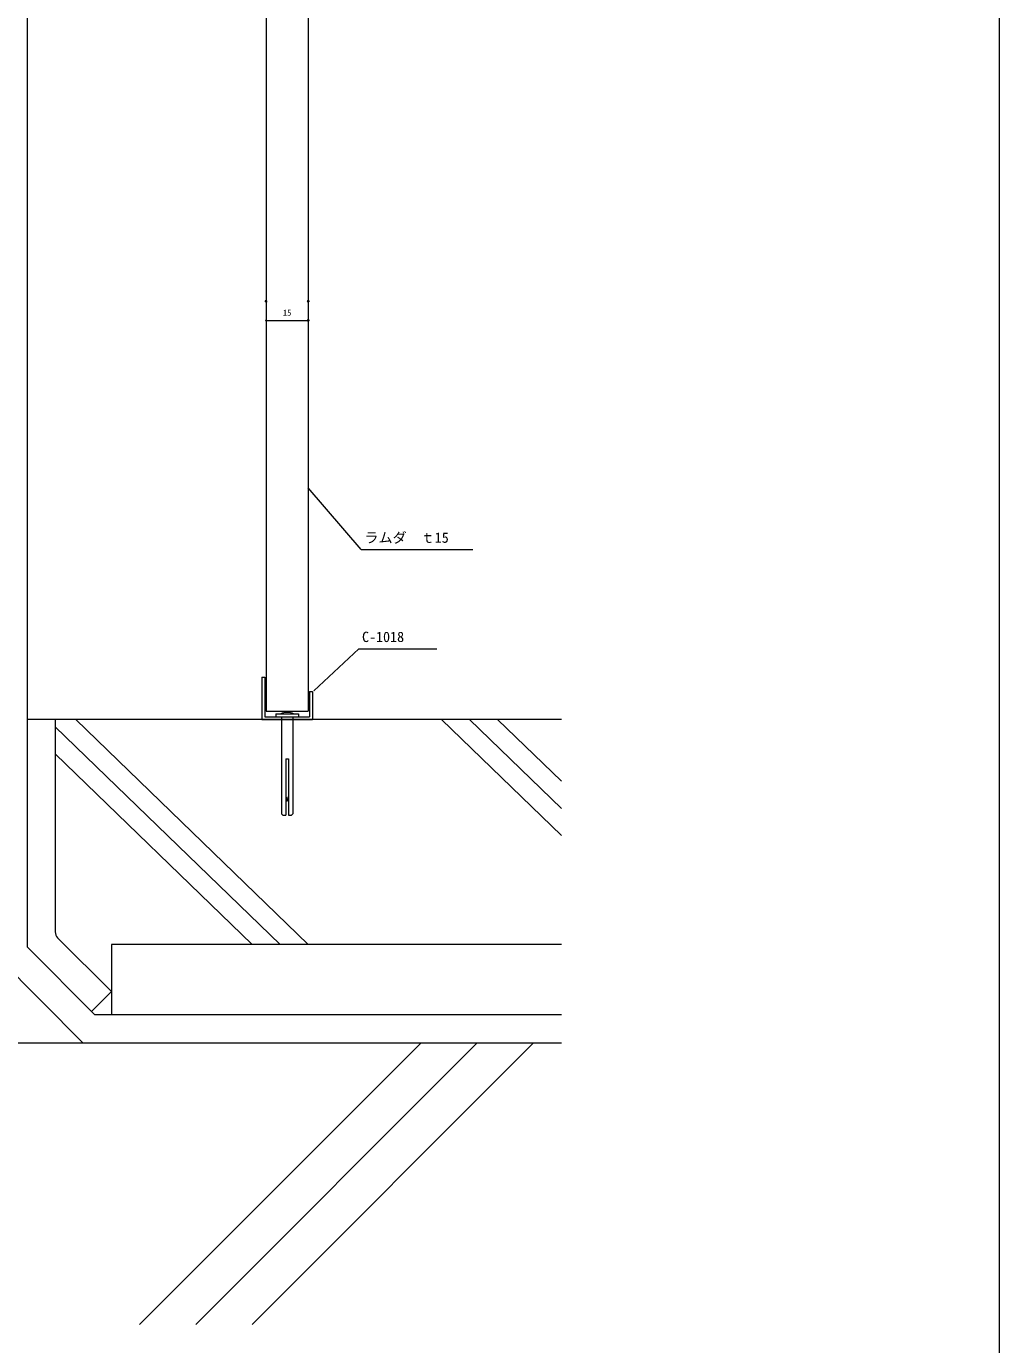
# Model space of a CAD drawing. Units: millimetres, scale not verified. Extents: x -380 to 380, y -610 to 607.
# Drawn here: x 33.9 to 380, y -358.4 to 110.2 of the extents above; entities that cross this region are included whole.
import ezdxf
from ezdxf.enums import TextEntityAlignment as Align

# ---------------------------------------------------------------- set-up
doc = ezdxf.new("R2010")
doc.units = ezdxf.units.MM
doc.header["$PDMODE"] = 32
doc.header["$PDSIZE"] = 0.5
doc.layers.add('0-1_DEFPOINTS', color=7, linetype='Continuous')
for name, color, linetype, lineweight in [('0-2_SUN', 4, 'Continuous', 18), ('0-4_GREEN', 7, 'Continuous', 18), ('0-5_形状', 7, 'Continuous', 18), ('0-6_図面枠', 5, 'Continuous', 18)]:
    doc.layers.add(name, color=color, linetype=linetype, lineweight=lineweight)
doc.styles.add('ＭＳ ゴシック', font='')
doc.styles.get('ＭＳ ゴシック').set_extended_font_data('MS Gothic')

# ---------------------------------------------------------------- blocks, each defined once
blk = doc.blocks.new('TEN')
at = {"layer": '0-2_SUN'}
blk.add_line((1.025, 0), (-1.025, 0), dxfattribs=at)
blk.add_circle((0, 0), 1.025, dxfattribs=at)
blk = doc.blocks.new('D6')
at = {"layer": '0-1_DEFPOINTS'}
for p in [(-1879.257, 299.002), (-1864.257, 299.002), (-1864.257, 292.182)]:
    blk.add_point(p, dxfattribs=at)
at = {"layer": '0-4_GREEN'}
for p, q in [((-1879.257, 294.002), (-1879.257, 292.182)), ((-1879.057, 292.182), (-1864.457, 292.182)), ((-1864.257, 294.002), (-1864.257, 292.182))]:
    blk.add_line(p, q, dxfattribs=at)
at = {"layer": '0-4_GREEN', "xscale": 0.2, "yscale": 0.2, "rotation": 180}
blk.add_blockref('TEN', (-1879.257, 292.182), dxfattribs=at)
at = {"layer": '0-4_GREEN', "xscale": 0.2, "yscale": 0.2}
blk.add_blockref('TEN', (-1864.257, 292.182), dxfattribs=at)
at = {"layer": '0-4_GREEN', "style": 'ＭＳ ゴシック'}
blk.add_text('15', height=2.199, dxfattribs=at).set_placement((-1873.257, 293.182), align=Align.BOTTOM_LEFT)

msp = doc.modelspace()

# ---------------------------------------------------------------- linework, layer by layer
at = {"layer": '0-4_GREEN'}
for p, q in [((119.154, 238.827), (119.154, -133.173)), ((134.154, 238.827), (134.154, -133.173)), ((119.154, -133.173), (134.154, -133.173)), ((224.154, -136.173), (34.154, -136.173)), ((44.154, -136.173), (44.154, -211.646)), ((124.154, -216.173), (44.154, -138.74)), ((134.154, -216.173), (51.502, -136.173)), ((224.154, -177.456), (181.502, -136.173)), ((224.154, -167.777), (191.502, -136.173)), ((224.154, -158.098), (201.502, -136.173)), ((114.154, -216.173), (44.154, -148.419)), ((45.033, -213.767), (64.154, -232.889)), ((64.154, -232.889), (57.083, -239.96))]:
    msp.add_line(p, q, dxfattribs=at)
at = {"layer": '0-4_GREEN', "color": 3}
for p, q in [((34.154, 228.827), (34.154, -217.031)), ((152.988, -75.748), (134.154, -53.777)), ((152.988, -75.748), (192.711, -75.748)), ((136.185, -125.971), (152.131, -111.015)), ((152.131, -111.015), (179.886, -111.015)), ((117.654, -121.173), (117.654, -136.173)), ((117.654, -121.173), (118.654, -121.173)), ((118.654, -121.173), (118.654, -135.173)), ((134.654, -126.173), (134.654, -135.173)), ((134.654, -126.173), (135.654, -126.173)), ((135.654, -126.173), (135.654, -136.173)), ((118.654, -135.173), (134.654, -135.173)), ((117.654, -136.173), (135.654, -136.173)), ((34.154, -217.031), (58.296, -241.173)), ((224.154, -241.173), (58.296, -241.173))]:
    msp.add_line(p, q, dxfattribs=at)
at = {"layer": '0-4_GREEN', "color": 2}
for p, q in [((122.654, -134.173), (130.654, -134.173)), ((122.654, -134.173), (122.654, -135.173)), ((124.654, -135.173), (124.654, -169.673)), ((128.654, -135.173), (128.654, -169.673)), ((130.654, -134.173), (130.654, -135.173)), ((126.154, -150.173), (126.154, -170.173)), ((126.154, -150.173), (127.154, -150.173)), ((127.154, -150.173), (127.154, -170.173)), ((125.154, -170.173), (124.654, -169.673)), ((125.154, -170.173), (126.154, -170.173)), ((127.154, -170.173), (128.154, -170.173)), ((128.154, -170.173), (128.654, -169.673)), ((24.154, -221.173), (54.154, -251.173)), ((224.154, -251.173), (24.154, -251.173)), ((74.154, -351.173), (174.154, -251.173)), ((94.154, -351.173), (194.154, -251.173)), ((114.154, -351.173), (214.154, -251.173))]:
    msp.add_line(p, q, dxfattribs=at)
at = {"layer": '0-4_GREEN', "color": 4}
for p, q in [((224.154, -216.173), (64.154, -216.173)), ((64.154, -216.173), (64.154, -241.173))]:
    msp.add_line(p, q, dxfattribs=at)
at = {"layer": '0-4_GREEN', "color": 3}
msp.add_lwpolyline([(126.154, -163.506), (126.654, -165.173), (127.154, -163.506)], dxfattribs=at)
at = {"layer": '0-4_GREEN'}
msp.add_arc((47.154, -211.646), 3, 180, 225, dxfattribs=at)
at = {"layer": '0-4_GREEN', "color": 2}
msp.add_ellipse((126.654, -135.173), major_axis=(-3, 0), ratio=0.5, start_param=3.8713203, end_param=5.5534577, dxfattribs=at)
at = {"layer": '0-6_図面枠'}
msp.add_lwpolyline([(-379.97, -609.552), (380.03, -609.552), (380.03, 498.448), (-379.97, 498.448)], close=True, dxfattribs=at)

# ---------------------------------------------------------------- block references
at = {"layer": '0-4_GREEN'}
msp.add_blockref('D6', (1998.411, -286.522), dxfattribs=at)

# ---------------------------------------------------------------- texts
at = {"layer": '0-5_形状', "style": 'ＭＳ ゴシック'}
for s, p in [('ラムダ\u3000ｔ15', (154.126, -74.467)), ('C-1018', (153.269, -109.734))]:
    msp.add_text(s, height=3.666, dxfattribs=at).set_placement(p, align=Align.BOTTOM_LEFT)

doc.saveas('drawing.dxf')
